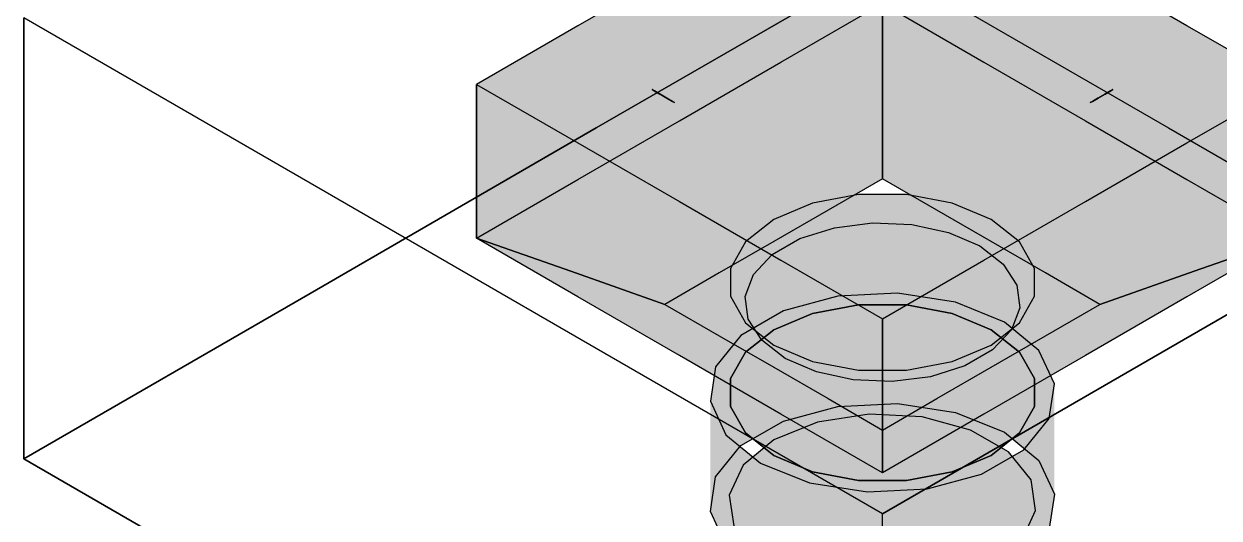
# Model space of a CAD drawing. Header units: metres. Extents: x 0 to 10.2, y 0 to 3.
# Drawn here: x 7.835 to 8.378, y 1.048 to 1.272 of the extents above; entities that cross this region are included whole.
import ezdxf

# ---------------------------------------------------------------- set-up
doc = ezdxf.new("R2010")
doc.units = ezdxf.units.M
doc.header["$LTSCALE"] = 0.25
doc.layers.add('ISO-ARISTAS', color=8, linetype='CONTINUOUS')
doc.layers.add('ISO-CONCRETO-SUP', color=254, linetype='CONTINUOUS', true_color=0xe8e8e8)

msp = doc.modelspace()

# ---------------------------------------------------------------- linework, layer by layer
at = {"layer": 'ISO-ARISTAS', "color": 250}
for p, q in [((8.13285, 1.298), (8.08678, 1.2714)), ((8.225, 1.3), (8.0951, 1.225)), ((8.0951, 1.225), (8.225, 1.3)), ((8.225, 1.3), (8.3549, 1.225)), ((8.225, 1.3), (8.3549, 1.225)), ((8.36322, 1.2714), (8.31715, 1.298)), ((8.17893, 1.2548), (8.225, 1.2814)), ((8.17893, 1.2548), (8.225, 1.2814)), ((8.225, 1.2814), (8.27107, 1.2548)), ((8.225, 1.2417), (8.225, 1.2814)), ((8.225, 1.2814), (8.225, 1.2417)), ((8.225, 1.2814), (8.27107, 1.2548)), ((7.83529, 1.175), (7.83529, 1.275)), ((7.96519, 1.2), (7.83529, 1.275)), ((7.96519, 1.2), (7.83529, 1.275)), ((7.83529, 1.275), (7.83529, 1.175)), ((8.08678, 1.2714), (8.04071, 1.2448)), ((8.40929, 1.2448), (8.36322, 1.2714)), ((8.13285, 1.2282), (8.17893, 1.2548)), ((8.13285, 1.2282), (8.17893, 1.2548)), ((8.27107, 1.2548), (8.31715, 1.2282)), ((8.27107, 1.2548), (8.31715, 1.2282)), ((8.04071, 1.2448), (8.04071, 1.2099)), ((8.04071, 1.2099), (8.04071, 1.2448)), ((8.04071, 1.2448), (8.08678, 1.2182)), ((8.12046, 1.24239), (8.12139, 1.24185)), ((8.12139, 1.24185), (8.12046, 1.24239)), ((8.12046, 1.24239), (8.12147, 1.24181)), ((8.12147, 1.24181), (8.12046, 1.24239)), ((8.32853, 1.24181), (8.32954, 1.24239)), ((8.32954, 1.24239), (8.32853, 1.24181)), ((8.32861, 1.24185), (8.32954, 1.24239)), ((8.32954, 1.24239), (8.32861, 1.24185)), ((8.36322, 1.2182), (8.40929, 1.2448)), ((8.12139, 1.24185), (8.12392, 1.24039)), ((8.12392, 1.24039), (8.12139, 1.24185)), ((8.12147, 1.24181), (8.12404, 1.24032)), ((8.12404, 1.24032), (8.12147, 1.24181)), ((8.12392, 1.24039), (8.12706, 1.23858)), ((8.12706, 1.23858), (8.12392, 1.24039)), ((8.12404, 1.24032), (8.12719, 1.23851)), ((8.12719, 1.23851), (8.12404, 1.24032)), ((8.12706, 1.23858), (8.12963, 1.23709)), ((8.12963, 1.23709), (8.12706, 1.23858)), ((8.12719, 1.23851), (8.12971, 1.23705)), ((8.12971, 1.23705), (8.12719, 1.23851)), ((8.12963, 1.23709), (8.13064, 1.23651)), ((8.13064, 1.23651), (8.12963, 1.23709)), ((8.12971, 1.23705), (8.13064, 1.23651)), ((8.13064, 1.23651), (8.12971, 1.23705)), ((8.225, 1.202), (8.225, 1.2417)), ((8.225, 1.2417), (8.225, 1.202)), ((8.31936, 1.23651), (8.32037, 1.23709)), ((8.32037, 1.23709), (8.31936, 1.23651)), ((8.31936, 1.23651), (8.32029, 1.23705)), ((8.32029, 1.23705), (8.31936, 1.23651)), ((8.32029, 1.23705), (8.32281, 1.23851)), ((8.32281, 1.23851), (8.32029, 1.23705)), ((8.32037, 1.23709), (8.32294, 1.23858)), ((8.32294, 1.23858), (8.32037, 1.23709)), ((8.32281, 1.23851), (8.32596, 1.24032)), ((8.32596, 1.24032), (8.32281, 1.23851)), ((8.32294, 1.23858), (8.32608, 1.24039)), ((8.32608, 1.24039), (8.32294, 1.23858)), ((8.32596, 1.24032), (8.32853, 1.24181)), ((8.32853, 1.24181), (8.32596, 1.24032)), ((8.32608, 1.24039), (8.32861, 1.24185)), ((8.32861, 1.24185), (8.32608, 1.24039)), ((8.08678, 1.2016), (8.13285, 1.2282)), ((8.08678, 1.2016), (8.13285, 1.2282)), ((8.31715, 1.2282), (8.36322, 1.2016)), ((8.31715, 1.2282), (8.36322, 1.2016)), ((8.0951, 1.225), (7.96519, 1.15)), ((7.96519, 1.15), (8.0951, 1.225)), ((8.3549, 1.225), (8.48481, 1.15)), ((8.3549, 1.225), (8.48481, 1.15)), ((8.08678, 1.2182), (8.13285, 1.1916)), ((8.31715, 1.1916), (8.36322, 1.2182)), ((8.04071, 1.2099), (8.04071, 1.175)), ((8.04071, 1.175), (8.04071, 1.2099)), ((8.0951, 1.125), (7.96519, 1.2)), ((8.0951, 1.125), (7.96519, 1.2)), ((8.04071, 1.175), (8.08678, 1.2016)), ((8.04071, 1.175), (8.08678, 1.2016)), ((8.225, 1.202), (8.20032, 1.18775)), ((8.24968, 1.18775), (8.225, 1.202)), ((8.48481, 1.2), (8.3549, 1.125)), ((8.3549, 1.125), (8.48481, 1.2)), ((8.36322, 1.2016), (8.40929, 1.175)), ((8.36322, 1.2016), (8.40929, 1.175)), ((8.21408, 1.19481), (8.19331, 1.19091)), ((8.21408, 1.19481), (8.19331, 1.19091)), ((8.23592, 1.19481), (8.21408, 1.19481)), ((8.23592, 1.19481), (8.21408, 1.19481)), ((8.25669, 1.19091), (8.23592, 1.19481)), ((8.25669, 1.19091), (8.23592, 1.19481)), ((8.13285, 1.1916), (8.17893, 1.165)), ((8.19331, 1.19091), (8.17564, 1.1835)), ((8.19331, 1.19091), (8.17564, 1.1835)), ((8.27436, 1.1835), (8.25669, 1.19091)), ((8.27436, 1.1835), (8.25669, 1.19091)), ((8.27107, 1.165), (8.31715, 1.1916)), ((8.17564, 1.1835), (8.1628, 1.1733)), ((8.17564, 1.1835), (8.1628, 1.1733)), ((8.20032, 1.18775), (8.17564, 1.1735)), ((8.27436, 1.1735), (8.24968, 1.18775)), ((8.2872, 1.1733), (8.27436, 1.1835)), ((8.2872, 1.1733), (8.27436, 1.1835)), ((8.18757, 1.17487), (8.20317, 1.17979)), ((8.20317, 1.17979), (8.22054, 1.18197)), ((8.22054, 1.18197), (8.23828, 1.18124)), ((8.23828, 1.18124), (8.25493, 1.17765)), ((8.25493, 1.17765), (8.26917, 1.1715)), ((7.83529, 1.075), (7.83529, 1.175)), ((7.83529, 1.175), (7.83529, 1.075)), ((8.08349, 1.16), (8.04071, 1.175)), ((8.08678, 1.1484), (8.04071, 1.175)), ((8.04071, 1.175), (8.08349, 1.16)), ((8.08678, 1.1484), (8.04071, 1.175)), ((8.17564, 1.1735), (8.15095, 1.15925)), ((8.1628, 1.1733), (8.15605, 1.16131)), ((8.1628, 1.1733), (8.15605, 1.16131)), ((8.175, 1.16761), (8.18757, 1.17487)), ((8.29905, 1.15925), (8.27436, 1.1735)), ((8.29395, 1.16131), (8.2872, 1.1733)), ((8.29395, 1.16131), (8.2872, 1.1733)), ((8.40929, 1.175), (8.36322, 1.1484)), ((8.40929, 1.175), (8.36322, 1.1484)), ((8.40929, 1.175), (8.36651, 1.16)), ((8.36651, 1.16), (8.40929, 1.175)), ((8.16648, 1.1586), (8.175, 1.16761)), ((8.26917, 1.1715), (8.27982, 1.16328)), ((8.15605, 1.16131), (8.15605, 1.14869)), ((8.15605, 1.16131), (8.15605, 1.14869)), ((8.17893, 1.165), (8.225, 1.1384)), ((8.225, 1.1384), (8.27107, 1.165)), ((8.27982, 1.16328), (8.28603, 1.15367)), ((8.29395, 1.14869), (8.29395, 1.16131)), ((8.29395, 1.14869), (8.29395, 1.16131)), ((8.12627, 1.145), (8.08349, 1.16)), ((8.08349, 1.16), (8.12627, 1.145)), ((8.15095, 1.15925), (8.12627, 1.145)), ((8.1627, 1.14857), (8.16648, 1.1586)), ((8.32373, 1.145), (8.29905, 1.15925)), ((8.36651, 1.16), (8.32373, 1.145)), ((8.32373, 1.145), (8.36651, 1.16)), ((8.28603, 1.15367), (8.2873, 1.14343)), ((7.96519, 1.15), (7.83529, 1.075)), ((7.83529, 1.075), (7.96519, 1.15)), ((8.13285, 1.1218), (8.08678, 1.1484)), ((8.13285, 1.1218), (8.08678, 1.1484)), ((8.12627, 1.145), (8.15095, 1.13075)), ((8.15605, 1.14869), (8.1628, 1.1367)), ((8.15605, 1.14869), (8.1628, 1.1367)), ((8.16397, 1.13833), (8.1627, 1.14857)), ((8.20471, 1.14871), (8.18004, 1.14207)), ((8.19331, 1.14091), (8.21408, 1.14481)), ((8.21408, 1.14481), (8.19331, 1.14091)), ((8.23183, 1.15008), (8.20471, 1.14871)), ((8.21408, 1.14481), (8.23592, 1.14481)), ((8.23592, 1.14481), (8.21408, 1.14481)), ((8.25813, 1.14601), (8.23183, 1.15008)), ((8.23592, 1.14481), (8.25669, 1.14091)), ((8.25669, 1.14091), (8.23592, 1.14481)), ((8.28043, 1.137), (8.25813, 1.14601)), ((8.2872, 1.1367), (8.29395, 1.14869)), ((8.2872, 1.1367), (8.29395, 1.14869)), ((8.29905, 1.13075), (8.32373, 1.145)), ((8.36322, 1.1484), (8.31715, 1.1218)), ((8.36322, 1.1484), (8.31715, 1.1218)), ((8.18004, 1.14207), (8.16079, 1.13096)), ((8.19331, 1.14091), (8.17564, 1.1335)), ((8.17564, 1.1335), (8.19331, 1.14091)), ((8.27436, 1.1335), (8.25669, 1.14091)), ((8.25669, 1.14091), (8.27436, 1.1335)), ((8.2873, 1.14343), (8.28352, 1.1334)), ((8.1628, 1.1367), (8.17564, 1.1265)), ((8.1628, 1.1367), (8.17564, 1.1265)), ((8.17018, 1.12872), (8.16397, 1.13833)), ((8.225, 1.1035), (8.225, 1.1384)), ((8.225, 1.1384), (8.225, 1.1035)), ((8.27436, 1.1265), (8.2872, 1.1367)), ((8.27436, 1.1265), (8.2872, 1.1367)), ((8.29604, 1.12413), (8.28043, 1.137)), ((8.16079, 1.13096), (8.14929, 1.11671)), ((8.15095, 1.13075), (8.17564, 1.1165)), ((8.17564, 1.1335), (8.1628, 1.1233)), ((8.1628, 1.1233), (8.17564, 1.1335)), ((8.18083, 1.1205), (8.17018, 1.12872)), ((8.2872, 1.1233), (8.27436, 1.1335)), ((8.27436, 1.1335), (8.2872, 1.1233)), ((8.27436, 1.1165), (8.29905, 1.13075)), ((8.28352, 1.1334), (8.275, 1.12439)), ((8.225, 1.05), (8.0951, 1.125)), ((8.225, 1.05), (8.0951, 1.125)), ((8.1628, 1.1233), (8.15605, 1.11131)), ((8.15605, 1.11131), (8.1628, 1.1233)), ((8.17564, 1.1265), (8.19331, 1.11909)), ((8.17564, 1.1265), (8.19331, 1.11909)), ((8.3549, 1.125), (8.225, 1.05)), ((8.225, 1.05), (8.3549, 1.125)), ((8.25669, 1.11909), (8.27436, 1.1265)), ((8.25669, 1.11909), (8.27436, 1.1265)), ((8.275, 1.12439), (8.26243, 1.11713)), ((8.29395, 1.11131), (8.2872, 1.1233)), ((8.2872, 1.1233), (8.29395, 1.11131)), ((8.30309, 1.10894), (8.29604, 1.12413)), ((8.17893, 1.0952), (8.13285, 1.1218)), ((8.17893, 1.0952), (8.13285, 1.1218)), ((8.19507, 1.11435), (8.18083, 1.1205)), ((8.19331, 1.11909), (8.21408, 1.11519)), ((8.19331, 1.11909), (8.21408, 1.11519)), ((8.23592, 1.11519), (8.25669, 1.11909)), ((8.23592, 1.11519), (8.25669, 1.11909)), ((8.31715, 1.1218), (8.27107, 1.0952)), ((8.31715, 1.1218), (8.27107, 1.0952)), ((8.14929, 1.11671), (8.14691, 1.10106)), ((8.17564, 1.1165), (8.20032, 1.10225)), ((8.21172, 1.11076), (8.19507, 1.11435)), ((8.21408, 1.11519), (8.23592, 1.11519)), ((8.21408, 1.11519), (8.23592, 1.11519)), ((8.24683, 1.11221), (8.22946, 1.11003)), ((8.26243, 1.11713), (8.24683, 1.11221)), ((8.24968, 1.10225), (8.27436, 1.1165)), ((8.15605, 1.11131), (8.15605, 1.09869)), ((8.15605, 1.09869), (8.15605, 1.11131)), ((8.22946, 1.11003), (8.21172, 1.11076)), ((8.29395, 1.09869), (8.29395, 1.11131)), ((8.29395, 1.11131), (8.29395, 1.09869)), ((8.30071, 1.09329), (8.30309, 1.10894)), ((8.20032, 1.10225), (8.225, 1.088)), ((8.225, 1.0686), (8.225, 1.1035)), ((8.225, 1.1035), (8.225, 1.0686)), ((8.225, 1.088), (8.24968, 1.10225)), ((8.14691, 1.10106), (8.15396, 1.08587)), ((8.15605, 1.09869), (8.1628, 1.0867)), ((8.1628, 1.0867), (8.15605, 1.09869)), ((8.18004, 1.09207), (8.20471, 1.09871)), ((8.20471, 1.09871), (8.23183, 1.10008)), ((8.23183, 1.10008), (8.25813, 1.09601)), ((8.25813, 1.09601), (8.28043, 1.087)), ((8.2872, 1.0867), (8.29395, 1.09869)), ((8.29395, 1.09869), (8.2872, 1.0867)), ((8.16079, 1.08096), (8.18004, 1.09207)), ((8.1955, 1.09153), (8.17564, 1.0835)), ((8.225, 1.0686), (8.17893, 1.0952)), ((8.225, 1.0686), (8.17893, 1.0952)), ((8.21892, 1.09515), (8.1955, 1.09153)), ((8.24307, 1.09393), (8.21892, 1.09515)), ((8.27107, 1.0952), (8.225, 1.0686)), ((8.27107, 1.0952), (8.225, 1.0686)), ((8.26504, 1.08802), (8.24307, 1.09393)), ((8.28921, 1.07904), (8.30071, 1.09329)), ((8.15396, 1.08587), (8.16957, 1.073)), ((8.1628, 1.0867), (8.17564, 1.0765)), ((8.17564, 1.0765), (8.1628, 1.0867)), ((8.225, 1.0783), (8.225, 1.088)), ((8.225, 1.088), (8.225, 1.0783)), ((8.28219, 1.07812), (8.26504, 1.08802)), ((8.27436, 1.0765), (8.2872, 1.0867)), ((8.2872, 1.0867), (8.27436, 1.0765)), ((8.28043, 1.087), (8.29604, 1.07413)), ((8.14929, 1.06671), (8.16079, 1.08096)), ((8.17564, 1.0835), (8.16173, 1.07203)), ((7.96519, 1), (7.83529, 1.075)), ((7.83529, 1.075), (7.96519, 1)), ((8.17564, 1.0765), (8.19331, 1.06909)), ((8.19331, 1.06909), (8.17564, 1.0765)), ((8.225, 1.0686), (8.225, 1.0783)), ((8.225, 1.0783), (8.225, 1.0686)), ((8.25669, 1.06909), (8.27436, 1.0765)), ((8.27436, 1.0765), (8.25669, 1.06909)), ((8.26996, 1.06793), (8.28921, 1.07904)), ((8.29243, 1.06543), (8.28219, 1.07812)), ((8.16173, 1.07203), (8.15546, 1.05851)), ((8.16957, 1.073), (8.19187, 1.06399)), ((8.19331, 1.06909), (8.21408, 1.06519)), ((8.21408, 1.06519), (8.19331, 1.06909)), ((8.23592, 1.06519), (8.25669, 1.06909)), ((8.25669, 1.06909), (8.23592, 1.06519)), ((8.29604, 1.07413), (8.30309, 1.05894)), ((8.14691, 1.05106), (8.14929, 1.06671)), ((8.19187, 1.06399), (8.21817, 1.05992)), ((8.21408, 1.06519), (8.23592, 1.06519)), ((8.23592, 1.06519), (8.21408, 1.06519)), ((8.24529, 1.06129), (8.26996, 1.06793)), ((8.29454, 1.05149), (8.29243, 1.06543)), ((8.15546, 1.05851), (8.15757, 1.04457)), ((8.21817, 1.05992), (8.24529, 1.06129)), ((8.30309, 1.05894), (8.30071, 1.04329)), ((8.15396, 1.03587), (8.14691, 1.05106)), ((8.225, 0.95), (8.225, 1.05)), ((8.225, 0.95), (8.225, 1.05)), ((8.28827, 1.03797), (8.29454, 1.05149))]:
    msp.add_line(p, q, dxfattribs=at)
at = {"layer": 'ISO-CONCRETO-SUP', "true_color": 0x9b9b95}
for points in [[(8.13285, 1.2631), (8.17893, 1.2897), (8.13285, 1.298), (8.17893, 1.3246)], [(8.17893, 1.2548), (8.225, 1.2814), (8.17893, 1.2897), (8.225, 1.3163)], [(8.08678, 1.2365), (8.13285, 1.2631), (8.08678, 1.2714), (8.13285, 1.298)], [(8.13285, 1.2282), (8.17893, 1.2548), (8.13285, 1.2631), (8.17893, 1.2897)], [(8.04071, 1.2099), (8.08678, 1.2365), (8.04071, 1.2448), (8.08678, 1.2714)], [(8.08678, 1.2016), (8.13285, 1.2282), (8.08678, 1.2365), (8.13285, 1.2631)], [(8.40929, 1.2099), (8.36322, 1.1833), (8.40929, 1.2448), (8.36322, 1.2182)], [(8.04071, 1.175), (8.08678, 1.2016), (8.04071, 1.2099), (8.08678, 1.2365)], [(8.36322, 1.1833), (8.31715, 1.1567), (8.36322, 1.2182), (8.31715, 1.1916)], [(8.40929, 1.175), (8.36322, 1.1484), (8.40929, 1.2099), (8.36322, 1.1833)], [(8.31715, 1.1567), (8.27107, 1.1301), (8.31715, 1.1916), (8.27107, 1.165)], [(8.36322, 1.1484), (8.31715, 1.1218), (8.36322, 1.1833), (8.31715, 1.1567)], [(8.27107, 1.1301), (8.225, 1.1035), (8.27107, 1.165), (8.225, 1.1384)], [(8.31715, 1.1218), (8.27107, 1.0952), (8.31715, 1.1567), (8.27107, 1.1301)], [(8.27107, 1.0952), (8.225, 1.0686), (8.27107, 1.1301), (8.225, 1.1035)]]:
    msp.add_solid(points, dxfattribs=at)
at = {"layer": 'ISO-CONCRETO-SUP', "true_color": 0xadada7}
for points in [[(8.27107, 1.2897), (8.31715, 1.2631), (8.27107, 1.3246), (8.31715, 1.298)], [(8.225, 1.2814), (8.27107, 1.2548), (8.225, 1.3163), (8.27107, 1.2897)], [(8.31715, 1.2631), (8.36322, 1.2365), (8.31715, 1.298), (8.36322, 1.2714)], [(8.27107, 1.2548), (8.31715, 1.2282), (8.27107, 1.2897), (8.31715, 1.2631)], [(8.36322, 1.2365), (8.40929, 1.2099), (8.36322, 1.2714), (8.40929, 1.2448)], [(8.31715, 1.2282), (8.36322, 1.2016), (8.31715, 1.2631), (8.36322, 1.2365)], [(8.08678, 1.1833), (8.04071, 1.2099), (8.08678, 1.2182), (8.04071, 1.2448)], [(8.36322, 1.2016), (8.40929, 1.175), (8.36322, 1.2365), (8.40929, 1.2099)], [(8.13285, 1.1567), (8.08678, 1.1833), (8.13285, 1.1916), (8.08678, 1.2182)], [(8.08678, 1.1484), (8.04071, 1.175), (8.08678, 1.1833), (8.04071, 1.2099)], [(8.17893, 1.1301), (8.13285, 1.1567), (8.17893, 1.165), (8.13285, 1.1916)], [(8.13285, 1.1218), (8.08678, 1.1484), (8.13285, 1.1567), (8.08678, 1.1833)], [(8.225, 1.1035), (8.17893, 1.1301), (8.225, 1.1384), (8.17893, 1.165)], [(8.17893, 1.0952), (8.13285, 1.1218), (8.17893, 1.1301), (8.13285, 1.1567)], [(8.225, 1.0686), (8.17893, 1.0952), (8.225, 1.1035), (8.17893, 1.1301)]]:
    msp.add_solid(points, dxfattribs=at)
at = {"layer": 'ISO-CONCRETO-SUP', "true_color": 0x646569}
for points in [[(8.16732, 1.3214), (8.16639, 1.32194), (8.12139, 1.24185), (8.12046, 1.24239)], [(8.17564, 1.3166), (8.17657, 1.31606), (8.12971, 1.23705), (8.13064, 1.23651)]]:
    msp.add_solid(points, dxfattribs=at)
at = {"layer": 'ISO-CONCRETO-SUP', "true_color": 0x87898e}
for points in [[(8.16639, 1.32194), (8.1674, 1.32136), (8.12046, 1.24239), (8.12147, 1.24181)], [(8.17657, 1.31606), (8.17556, 1.31664), (8.13064, 1.23651), (8.12963, 1.23709)]]:
    msp.add_solid(points, dxfattribs=at)
at = {"layer": 'ISO-CONCRETO-SUP', "true_color": 0x8d8e93}
for points in [[(8.16984, 1.31994), (8.16732, 1.3214), (8.12392, 1.24039), (8.12139, 1.24185)], [(8.17311, 1.31806), (8.17564, 1.3166), (8.12719, 1.23851), (8.12971, 1.23705)]]:
    msp.add_solid(points, dxfattribs=at)
at = {"layer": 'ISO-CONCRETO-SUP', "true_color": 0xa2a4aa}
for points in [[(8.1674, 1.32136), (8.16997, 1.31987), (8.12147, 1.24181), (8.12404, 1.24032)], [(8.17556, 1.31664), (8.17299, 1.31813), (8.12963, 1.23709), (8.12706, 1.23858)]]:
    msp.add_solid(points, dxfattribs=at)
at = {"layer": 'ISO-CONCRETO-SUP', "true_color": 0xa4a6ac}
for points in [[(8.17299, 1.31813), (8.16984, 1.31994), (8.12706, 1.23858), (8.12392, 1.24039)], [(8.16997, 1.31987), (8.17311, 1.31806), (8.12404, 1.24032), (8.12719, 1.23851)], [(8.27689, 1.31806), (8.28003, 1.31987), (8.32281, 1.23851), (8.32596, 1.24032)], [(8.28016, 1.31994), (8.27701, 1.31813), (8.32608, 1.24039), (8.32294, 1.23858)]]:
    msp.add_solid(points, dxfattribs=at)
at = {"layer": 'ISO-CONCRETO-SUP', "true_color": 0x989aa0}
for points in [[(8.28003, 1.31987), (8.2826, 1.32136), (8.32596, 1.24032), (8.32853, 1.24181)], [(8.27701, 1.31813), (8.27444, 1.31664), (8.32294, 1.23858), (8.32037, 1.23709)]]:
    msp.add_solid(points, dxfattribs=at)
at = {"layer": 'ISO-CONCRETO-SUP', "true_color": 0x97999e}
for points in [[(8.28268, 1.3214), (8.28016, 1.31994), (8.32861, 1.24185), (8.32608, 1.24039)], [(8.27436, 1.3166), (8.27689, 1.31806), (8.32029, 1.23705), (8.32281, 1.23851)]]:
    msp.add_solid(points, dxfattribs=at)
at = {"layer": 'ISO-CONCRETO-SUP', "true_color": 0x77787d}
for points in [[(8.2826, 1.32136), (8.28361, 1.32194), (8.32853, 1.24181), (8.32954, 1.24239)], [(8.27444, 1.31664), (8.27343, 1.31606), (8.32037, 1.23709), (8.31936, 1.23651)]]:
    msp.add_solid(points, dxfattribs=at)
at = {"layer": 'ISO-CONCRETO-SUP', "true_color": 0x75767a}
for points in [[(8.28361, 1.32194), (8.28268, 1.3214), (8.32954, 1.24239), (8.32861, 1.24185)], [(8.27343, 1.31606), (8.27436, 1.3166), (8.31936, 1.23651), (8.32029, 1.23705)]]:
    msp.add_solid(points, dxfattribs=at)
at = {"layer": 'ISO-CONCRETO-SUP', "true_color": 0xb6b6ae}
for points in [[(8.17893, 1.2548), (8.225, 1.2814), (8.18962, 1.22128), (8.225, 1.2417)], [(8.13285, 1.2282), (8.17893, 1.2548), (8.15425, 1.20085), (8.18962, 1.22128)], [(8.18962, 1.22128), (8.225, 1.2417), (8.20032, 1.18775), (8.225, 1.202)], [(8.08678, 1.2016), (8.13285, 1.2282), (8.11887, 1.18043), (8.15425, 1.20085)], [(8.15425, 1.20085), (8.18962, 1.22128), (8.17564, 1.1735), (8.20032, 1.18775)], [(8.04071, 1.175), (8.08678, 1.2016), (8.08349, 1.16), (8.11887, 1.18043)], [(8.11887, 1.18043), (8.15425, 1.20085), (8.15095, 1.15925), (8.17564, 1.1735)], [(8.08349, 1.16), (8.11887, 1.18043), (8.12627, 1.145), (8.15095, 1.15925)]]:
    msp.add_solid(points, dxfattribs=at)
at = {"layer": 'ISO-CONCRETO-SUP', "true_color": 0xbebeb6}
for points in [[(8.225, 1.2814), (8.27107, 1.2548), (8.225, 1.2417), (8.26038, 1.22128)], [(8.27107, 1.2548), (8.31715, 1.2282), (8.26038, 1.22128), (8.29575, 1.20085)], [(8.225, 1.2417), (8.26038, 1.22128), (8.225, 1.202), (8.24968, 1.18775)], [(8.31715, 1.2282), (8.36322, 1.2016), (8.29575, 1.20085), (8.33113, 1.18043)], [(8.26038, 1.22128), (8.29575, 1.20085), (8.24968, 1.18775), (8.27436, 1.1735)], [(8.29575, 1.20085), (8.33113, 1.18043), (8.27436, 1.1735), (8.29905, 1.15925)], [(8.36322, 1.2016), (8.40929, 1.175), (8.33113, 1.18043), (8.36651, 1.16)], [(8.33113, 1.18043), (8.36651, 1.16), (8.29905, 1.15925), (8.32373, 1.145)]]:
    msp.add_solid(points, dxfattribs=at)
at = {"layer": 'ISO-CONCRETO-SUP', "true_color": 0x6b6d71}
for points in [[(8.12555, 1.23945), (8.12139, 1.24185), (8.12046, 1.24239)], [(8.12555, 1.23945), (8.12046, 1.24239), (8.12147, 1.24181)], [(8.12555, 1.23945), (8.12392, 1.24039), (8.12139, 1.24185)], [(8.12555, 1.23945), (8.12147, 1.24181), (8.12404, 1.24032)], [(8.12555, 1.23945), (8.12706, 1.23858), (8.12392, 1.24039)], [(8.12555, 1.23945), (8.12404, 1.24032), (8.12719, 1.23851)], [(8.12555, 1.23945), (8.12963, 1.23709), (8.12706, 1.23858)], [(8.12555, 1.23945), (8.13064, 1.23651), (8.12963, 1.23709)], [(8.12555, 1.23945), (8.12971, 1.23705), (8.13064, 1.23651)], [(8.12555, 1.23945), (8.12719, 1.23851), (8.12971, 1.23705)]]:
    msp.add_solid(points, dxfattribs=at)
at = {"layer": 'ISO-CONCRETO-SUP', "true_color": 0x75777b}
for points in [[(8.32445, 1.23945), (8.32954, 1.24239), (8.32861, 1.24185)], [(8.32445, 1.23945), (8.32853, 1.24181), (8.32954, 1.24239)], [(8.32445, 1.23945), (8.32037, 1.23709), (8.31936, 1.23651)], [(8.32445, 1.23945), (8.31936, 1.23651), (8.32029, 1.23705)], [(8.32445, 1.23945), (8.32029, 1.23705), (8.32281, 1.23851)], [(8.32445, 1.23945), (8.32294, 1.23858), (8.32037, 1.23709)], [(8.32445, 1.23945), (8.32281, 1.23851), (8.32596, 1.24032)], [(8.32445, 1.23945), (8.32608, 1.24039), (8.32294, 1.23858)], [(8.32445, 1.23945), (8.32861, 1.24185), (8.32608, 1.24039)], [(8.32445, 1.23945), (8.32596, 1.24032), (8.32853, 1.24181)]]:
    msp.add_solid(points, dxfattribs=at)
at = {"layer": 'ISO-CONCRETO-SUP', "true_color": 0x92aec8}
for points in [[(8.21408, 1.19481), (8.19331, 1.19091), (8.21408, 1.14481), (8.19331, 1.14091)], [(8.23592, 1.11519), (8.25669, 1.11909), (8.23592, 1.06519), (8.25669, 1.06909)]]:
    msp.add_solid(points, dxfattribs=at)
at = {"layer": 'ISO-CONCRETO-SUP', "true_color": 0xa1c0dd}
for points in [[(8.225, 1.155), (8.21408, 1.19481), (8.19331, 1.19091)], [(8.225, 1.155), (8.23592, 1.19481), (8.21408, 1.19481)], [(8.225, 1.155), (8.25669, 1.19091), (8.23592, 1.19481)], [(8.225, 1.155), (8.19331, 1.19091), (8.17564, 1.1835)], [(8.225, 1.155), (8.27436, 1.1835), (8.25669, 1.19091)], [(8.225, 1.155), (8.17564, 1.1835), (8.1628, 1.1733)], [(8.225, 1.155), (8.2872, 1.1733), (8.27436, 1.1835)], [(8.225, 1.155), (8.1628, 1.1733), (8.15605, 1.16131)], [(8.225, 1.155), (8.29395, 1.16131), (8.2872, 1.1733)], [(8.225, 1.155), (8.15605, 1.16131), (8.15605, 1.14869)], [(8.225, 1.155), (8.29395, 1.14869), (8.29395, 1.16131)], [(8.225, 1.155), (8.15605, 1.14869), (8.1628, 1.1367)], [(8.225, 1.155), (8.1628, 1.1367), (8.17564, 1.1265)], [(8.225, 1.155), (8.17564, 1.1265), (8.19331, 1.11909)], [(8.225, 1.155), (8.19331, 1.11909), (8.21408, 1.11519)], [(8.225, 1.155), (8.21408, 1.11519), (8.23592, 1.11519)], [(8.225, 1.155), (8.2872, 1.1367), (8.29395, 1.14869)], [(8.225, 1.155), (8.27436, 1.1265), (8.2872, 1.1367)], [(8.225, 1.155), (8.25669, 1.11909), (8.27436, 1.1265)], [(8.225, 1.155), (8.23592, 1.11519), (8.25669, 1.11909)], [(8.225, 1.105), (8.21408, 1.14481), (8.19331, 1.14091)], [(8.225, 1.105), (8.23592, 1.14481), (8.21408, 1.14481)], [(8.225, 1.105), (8.25669, 1.14091), (8.23592, 1.14481)], [(8.225, 1.105), (8.19331, 1.14091), (8.17564, 1.1335)], [(8.225, 1.105), (8.27436, 1.1335), (8.25669, 1.14091)], [(8.225, 1.105), (8.17564, 1.1335), (8.1628, 1.1233)], [(8.225, 1.105), (8.2872, 1.1233), (8.27436, 1.1335)], [(8.225, 1.105), (8.1628, 1.1233), (8.15605, 1.11131)], [(8.225, 1.105), (8.29395, 1.11131), (8.2872, 1.1233)], [(8.225, 1.105), (8.15605, 1.11131), (8.15605, 1.09869)], [(8.225, 1.105), (8.29395, 1.09869), (8.29395, 1.11131)], [(8.225, 1.105), (8.15605, 1.09869), (8.1628, 1.0867)], [(8.225, 1.105), (8.1628, 1.0867), (8.17564, 1.0765)], [(8.225, 1.105), (8.17564, 1.0765), (8.19331, 1.06909)], [(8.225, 1.105), (8.19331, 1.06909), (8.21408, 1.06519)], [(8.225, 1.105), (8.21408, 1.06519), (8.23592, 1.06519)], [(8.225, 1.105), (8.2872, 1.0867), (8.29395, 1.09869)], [(8.225, 1.105), (8.27436, 1.0765), (8.2872, 1.0867)], [(8.225, 1.105), (8.25669, 1.06909), (8.27436, 1.0765)], [(8.225, 1.105), (8.23592, 1.06519), (8.25669, 1.06909)]]:
    msp.add_solid(points, dxfattribs=at)
at = {"layer": 'ISO-CONCRETO-SUP', "true_color": 0x98b5d0}
for points in [[(8.23592, 1.19481), (8.21408, 1.19481), (8.23592, 1.14481), (8.21408, 1.14481)], [(8.21408, 1.11519), (8.23592, 1.11519), (8.21408, 1.06519), (8.23592, 1.06519)]]:
    msp.add_solid(points, dxfattribs=at)
at = {"layer": 'ISO-CONCRETO-SUP', "true_color": 0x99b6d1}
for points in [[(8.25669, 1.19091), (8.23592, 1.19481), (8.25669, 1.14091), (8.23592, 1.14481)], [(8.19331, 1.11909), (8.21408, 1.11519), (8.19331, 1.06909), (8.21408, 1.06519)]]:
    msp.add_solid(points, dxfattribs=at)
at = {"layer": 'ISO-CONCRETO-SUP', "true_color": 0x88a2bb}
for points in [[(8.19331, 1.19091), (8.17564, 1.1835), (8.19331, 1.14091), (8.17564, 1.1335)], [(8.25669, 1.11909), (8.27436, 1.1265), (8.25669, 1.06909), (8.27436, 1.0765)]]:
    msp.add_solid(points, dxfattribs=at)
at = {"layer": 'ISO-CONCRETO-SUP', "true_color": 0x95b1cc}
for points in [[(8.27436, 1.1835), (8.25669, 1.19091), (8.27436, 1.1335), (8.25669, 1.14091)], [(8.17564, 1.1265), (8.19331, 1.11909), (8.17564, 1.0765), (8.19331, 1.06909)]]:
    msp.add_solid(points, dxfattribs=at)
at = {"layer": 'ISO-CONCRETO-SUP', "true_color": 0x7c93a9}
for points in [[(8.17564, 1.1835), (8.1628, 1.1733), (8.17564, 1.1335), (8.1628, 1.1233)], [(8.27436, 1.1265), (8.2872, 1.1367), (8.27436, 1.0765), (8.2872, 1.0867)]]:
    msp.add_solid(points, dxfattribs=at)
at = {"layer": 'ISO-CONCRETO-SUP', "true_color": 0x8da7c1}
for points in [[(8.2872, 1.1733), (8.27436, 1.1835), (8.2872, 1.1233), (8.27436, 1.1335)], [(8.1628, 1.1367), (8.17564, 1.1265), (8.1628, 1.0867), (8.17564, 1.0765)]]:
    msp.add_solid(points, dxfattribs=at)
at = {"layer": 'ISO-CONCRETO-SUP', "true_color": 0x35393e}
for points in [[(8.18083, 1.1205), (8.20317, 1.17979), (8.22054, 1.18197)], [(8.18083, 1.1205), (8.22054, 1.18197), (8.23828, 1.18124)], [(8.18083, 1.1205), (8.23828, 1.18124), (8.25493, 1.17765)], [(8.18083, 1.1205), (8.18757, 1.17487), (8.20317, 1.17979)], [(8.18083, 1.1205), (8.25493, 1.17765), (8.26917, 1.1715)], [(8.18083, 1.1205), (8.175, 1.16761), (8.18757, 1.17487)], [(8.18083, 1.1205), (8.16648, 1.1586), (8.175, 1.16761)], [(8.18083, 1.1205), (8.26917, 1.1715), (8.27982, 1.16328)], [(8.18083, 1.1205), (8.27982, 1.16328), (8.28603, 1.15367)], [(8.18083, 1.1205), (8.1627, 1.14857), (8.16648, 1.1586)], [(8.18083, 1.1205), (8.28603, 1.15367), (8.2873, 1.14343)], [(8.18083, 1.1205), (8.16397, 1.13833), (8.1627, 1.14857)], [(8.18083, 1.1205), (8.2873, 1.14343), (8.28352, 1.1334)], [(8.18083, 1.1205), (8.17018, 1.12872), (8.16397, 1.13833)], [(8.18083, 1.1205), (8.28352, 1.1334), (8.275, 1.12439)], [(8.18083, 1.1205), (8.275, 1.12439), (8.26243, 1.11713)], [(8.18083, 1.1205), (8.26243, 1.11713), (8.24683, 1.11221)], [(8.18083, 1.1205), (8.24683, 1.11221), (8.22946, 1.11003)], [(8.18083, 1.1205), (8.22946, 1.11003), (8.21172, 1.11076)], [(8.18083, 1.1205), (8.21172, 1.11076), (8.19507, 1.11435)]]:
    msp.add_solid(points, dxfattribs=at)
at = {"layer": 'ISO-CONCRETO-SUP', "true_color": 0x8f8f89}
for points in [[(8.08678, 1.1484), (8.04071, 1.175), (8.11887, 1.13958), (8.08349, 1.16)], [(8.11887, 1.13958), (8.08349, 1.16), (8.15095, 1.13075), (8.12627, 1.145)], [(8.13285, 1.1218), (8.08678, 1.1484), (8.15425, 1.11915), (8.11887, 1.13958)], [(8.15425, 1.11915), (8.11887, 1.13958), (8.17564, 1.1165), (8.15095, 1.13075)], [(8.17893, 1.0952), (8.13285, 1.1218), (8.18962, 1.09873), (8.15425, 1.11915)], [(8.18962, 1.09873), (8.15425, 1.11915), (8.20032, 1.10225), (8.17564, 1.1165)], [(8.225, 1.0783), (8.18962, 1.09873), (8.225, 1.088), (8.20032, 1.10225)], [(8.225, 1.0686), (8.17893, 1.0952), (8.225, 1.0783), (8.18962, 1.09873)]]:
    msp.add_solid(points, dxfattribs=at)
at = {"layer": 'ISO-CONCRETO-SUP', "true_color": 0x6d8195}
for points in [[(8.1628, 1.1733), (8.15605, 1.16131), (8.1628, 1.1233), (8.15605, 1.11131)], [(8.2872, 1.1367), (8.29395, 1.14869), (8.2872, 1.0867), (8.29395, 1.09869)]]:
    msp.add_solid(points, dxfattribs=at)
at = {"layer": 'ISO-CONCRETO-SUP', "true_color": 0x8199b0}
for points in [[(8.29395, 1.16131), (8.2872, 1.1733), (8.29395, 1.11131), (8.2872, 1.1233)], [(8.15605, 1.14869), (8.1628, 1.1367), (8.15605, 1.09869), (8.1628, 1.0867)]]:
    msp.add_solid(points, dxfattribs=at)
at = {"layer": 'ISO-CONCRETO-SUP', "true_color": 0x989891}
for points in [[(8.40929, 1.175), (8.36322, 1.1484), (8.36651, 1.16), (8.33113, 1.13958)], [(8.36651, 1.16), (8.33113, 1.13958), (8.32373, 1.145), (8.29905, 1.13075)], [(8.36322, 1.1484), (8.31715, 1.1218), (8.33113, 1.13958), (8.29575, 1.11915)], [(8.33113, 1.13958), (8.29575, 1.11915), (8.29905, 1.13075), (8.27436, 1.1165)], [(8.29575, 1.11915), (8.26038, 1.09873), (8.27436, 1.1165), (8.24968, 1.10225)], [(8.31715, 1.1218), (8.27107, 1.0952), (8.29575, 1.11915), (8.26038, 1.09873)], [(8.26038, 1.09873), (8.225, 1.0783), (8.24968, 1.10225), (8.225, 1.088)], [(8.27107, 1.0952), (8.225, 1.0686), (8.26038, 1.09873), (8.225, 1.0783)]]:
    msp.add_solid(points, dxfattribs=at)
at = {"layer": 'ISO-CONCRETO-SUP', "true_color": 0x687c8e}
for points in [[(8.15605, 1.16131), (8.15605, 1.14869), (8.15605, 1.11131), (8.15605, 1.09869)], [(8.29395, 1.14869), (8.29395, 1.16131), (8.29395, 1.09869), (8.29395, 1.11131)]]:
    msp.add_solid(points, dxfattribs=at)
at = {"layer": 'ISO-CONCRETO-SUP', "true_color": 0x2f4f97}
for points in [[(8.20471, 1.14871), (8.18004, 1.14207), (8.20471, 1.09871), (8.18004, 1.09207)], [(8.24529, 1.06129), (8.26996, 1.06793), (8.24529, 1.01129), (8.26996, 1.01793)]]:
    msp.add_solid(points, dxfattribs=at)
at = {"layer": 'ISO-CONCRETO-SUP', "true_color": 0x32549f}
for points in [[(8.23183, 1.15008), (8.20471, 1.14871), (8.23183, 1.10008), (8.20471, 1.09871)], [(8.28219, 1.07812), (8.26504, 1.08802), (8.27959, 1.04616), (8.26244, 1.05606)], [(8.21817, 1.05992), (8.24529, 1.06129), (8.21817, 1.00992), (8.24529, 1.01129)]]:
    msp.add_solid(points, dxfattribs=at)
at = {"layer": 'ISO-CONCRETO-SUP', "true_color": 0x3355a2}
for points in [[(8.25813, 1.14601), (8.23183, 1.15008), (8.25813, 1.09601), (8.23183, 1.10008)], [(8.19187, 1.06399), (8.21817, 1.05992), (8.19187, 1.01399), (8.21817, 1.00992)]]:
    msp.add_solid(points, dxfattribs=at)
at = {"layer": 'ISO-CONCRETO-SUP', "true_color": 0x31539e}
for points in [[(8.28043, 1.137), (8.25813, 1.14601), (8.28043, 1.087), (8.25813, 1.09601)], [(8.16957, 1.073), (8.19187, 1.06399), (8.16957, 1.023), (8.19187, 1.01399)]]:
    msp.add_solid(points, dxfattribs=at)
at = {"layer": 'ISO-CONCRETO-SUP', "true_color": 0x2b488a}
for points in [[(8.18004, 1.14207), (8.16079, 1.13096), (8.18004, 1.09207), (8.16079, 1.08096)], [(8.26996, 1.06793), (8.28921, 1.07904), (8.26996, 1.01793), (8.28921, 1.02904)]]:
    msp.add_solid(points, dxfattribs=at)
at = {"layer": 'ISO-CONCRETO-SUP', "true_color": 0x2e4e94}
for points in [[(8.29604, 1.12413), (8.28043, 1.137), (8.29604, 1.07413), (8.28043, 1.087)], [(8.15396, 1.08587), (8.16957, 1.073), (8.15396, 1.03587), (8.16957, 1.023)]]:
    msp.add_solid(points, dxfattribs=at)
at = {"layer": 'ISO-CONCRETO-SUP', "true_color": 0x263f79}
for points in [[(8.16079, 1.13096), (8.14929, 1.11671), (8.16079, 1.08096), (8.14929, 1.06671)], [(8.28921, 1.07904), (8.30071, 1.09329), (8.28921, 1.02904), (8.30071, 1.04329)]]:
    msp.add_solid(points, dxfattribs=at)
at = {"layer": 'ISO-CONCRETO-SUP', "true_color": 0x2a4686}
for points in [[(8.30309, 1.10894), (8.29604, 1.12413), (8.30309, 1.05894), (8.29604, 1.07413)], [(8.14691, 1.10106), (8.15396, 1.08587), (8.14691, 1.05106), (8.15396, 1.03587)]]:
    msp.add_solid(points, dxfattribs=at)
at = {"layer": 'ISO-CONCRETO-SUP', "true_color": 0x22396e}
for points in [[(8.14929, 1.11671), (8.14691, 1.10106), (8.14929, 1.06671), (8.14691, 1.05106)], [(8.30071, 1.09329), (8.30309, 1.10894), (8.30071, 1.04329), (8.30309, 1.05894)], [(8.16173, 1.07203), (8.15546, 1.05851), (8.16039, 1.05555), (8.1544, 1.04554)], [(8.16039, 1.05555), (8.1544, 1.04554), (8.15642, 1.03816), (8.15128, 1.03185)], [(8.28827, 1.03797), (8.29454, 1.05149), (8.28628, 1.01351), (8.29227, 1.02352)]]:
    msp.add_solid(points, dxfattribs=at)
at = {"layer": 'ISO-CONCRETO-SUP', "true_color": 0x2e4d92}
msp.add_solid([(8.1955, 1.09153), (8.17564, 1.0835), (8.19351, 1.06707), (8.17397, 1.06303)], dxfattribs=at)
at = {"layer": 'ISO-CONCRETO-SUP', "true_color": 0x32539f}
msp.add_solid([(8.21892, 1.09515), (8.1955, 1.09153), (8.21664, 1.06718), (8.19351, 1.06707)], dxfattribs=at)
at = {"layer": 'ISO-CONCRETO-SUP', "true_color": 0x3457a6}
for points in [[(8.24307, 1.09393), (8.21892, 1.09515), (8.24058, 1.06336), (8.21664, 1.06718)], [(8.26504, 1.08802), (8.24307, 1.09393), (8.26244, 1.05606), (8.24058, 1.06336)]]:
    msp.add_solid(points, dxfattribs=at)
at = {"layer": 'ISO-CONCRETO-SUP', "true_color": 0x284381}
msp.add_solid([(8.17564, 1.0835), (8.16173, 1.07203), (8.17397, 1.06303), (8.16039, 1.05555)], dxfattribs=at)
at = {"layer": 'ISO-CONCRETO-SUP', "true_color": 0x2e4d93}
msp.add_solid([(8.29243, 1.06543), (8.28219, 1.07812), (8.28995, 1.03486), (8.27959, 1.04616)], dxfattribs=at)
at = {"layer": 'ISO-CONCRETO-SUP', "true_color": 0x2e4d94}
msp.add_solid([(8.19351, 1.06707), (8.17397, 1.06303), (8.18762, 1.04125), (8.16904, 1.04143)], dxfattribs=at)
at = {"layer": 'ISO-CONCRETO-SUP', "true_color": 0x3356a4}
msp.add_solid([(8.21664, 1.06718), (8.19351, 1.06707), (8.20991, 1.03766), (8.18762, 1.04125)], dxfattribs=at)
at = {"layer": 'ISO-CONCRETO-SUP', "true_color": 0x365bad}
msp.add_solid([(8.24058, 1.06336), (8.21664, 1.06718), (8.23322, 1.03109), (8.20991, 1.03766)], dxfattribs=at)
at = {"layer": 'ISO-CONCRETO-SUP', "true_color": 0x375caf}
msp.add_solid([(8.26244, 1.05606), (8.24058, 1.06336), (8.25475, 1.02232), (8.23322, 1.03109)], dxfattribs=at)
at = {"layer": 'ISO-CONCRETO-SUP', "true_color": 0x294482}
for points in [[(8.29454, 1.05149), (8.29243, 1.06543), (8.29227, 1.02352), (8.28995, 1.03486)], [(8.15546, 1.05851), (8.15757, 1.04457), (8.1544, 1.04554), (8.15673, 1.0342)]]:
    msp.add_solid(points, dxfattribs=at)
at = {"layer": 'ISO-CONCRETO-SUP', "true_color": 0x28427f}
msp.add_solid([(8.17397, 1.06303), (8.16039, 1.05555), (8.16904, 1.04143), (8.15642, 1.03816)], dxfattribs=at)
at = {"layer": 'ISO-CONCRETO-SUP', "true_color": 0x3559a9}
msp.add_solid([(8.27959, 1.04616), (8.26244, 1.05606), (8.27189, 1.01243), (8.25475, 1.02232)], dxfattribs=at)

doc.saveas('drawing.dxf')
